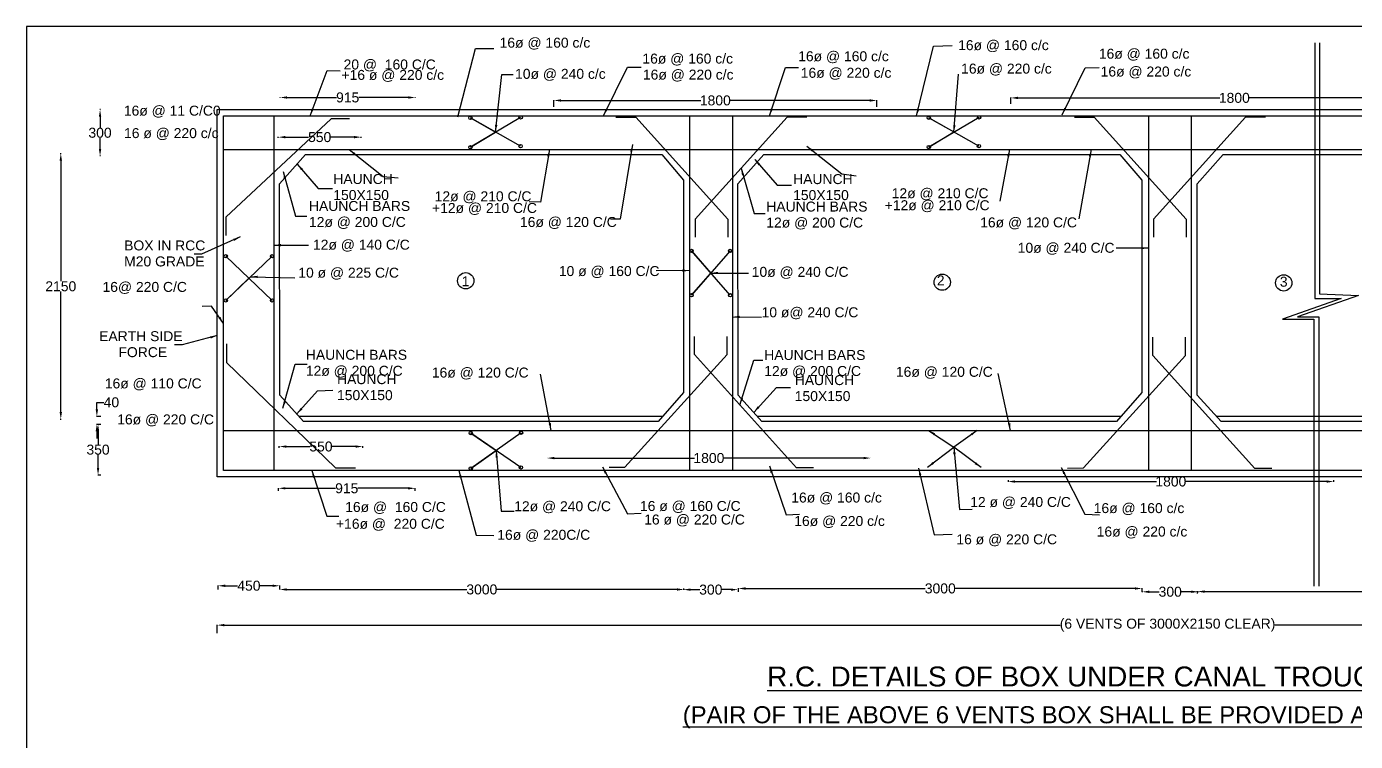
# Model space of a CAD drawing. Header units: inches. Extents: x 823 to 3069, y 234 to 1650.
# Drawn here: x 823 to 1758, y 1148 to 1650 of the extents above; entities that cross this region are included whole.
import ezdxf

# ---------------------------------------------------------------- set-up
doc = ezdxf.new("R2010")
doc.units = ezdxf.units.IN
doc.header["$MEASUREMENT"] = 0
for name, color, linetype in [('DI', 1, 'Continuous'), ('DI @ 1', 1, 'Continuous'), ('text', 7, 'Continuous')]:
    doc.layers.add(name, color=color, linetype=linetype)
doc.styles.get("Standard").update_dxf_attribs({"font": 'arial.ttf', "height": 7})
doc.dimstyles.new('Annotative', dxfattribs={"dimscale": 0, "dimtxt": 7, "dimasz": 5, "dimexe": 0.18, "dimexo": 0.0625, "dimgap": 0.09, "dimtad": 0, "dimtih": 1, "dimtoh": 1, "dimdec": 4, "dimzin": 0, "dimdsep": 46, "dimtxsty": 'Standard', "dimcen": 0.09, "dimadec": 0, "dimazin": 0, "dimtfac": 1, "dimtdec": 4, "dimtofl": 0, "dimtmove": 0, "dimatfit": 3, "dimfxl": 1, "dimtolj": 1, "dimtzin": 0, "dimarcsym": 0})
doc.dimstyles.get("Standard").update_dxf_attribs({"dimtxt": 50, "dimasz": 0.6, "dimexe": 0.18, "dimexo": 0.0625, "dimgap": 0.09, "dimtad": 0, "dimtih": 1, "dimtoh": 1, "dimdec": 4, "dimzin": 0, "dimdsep": 46, "dimtxsty": 'Standard', "dimcen": 0.09, "dimadec": 0, "dimazin": 0, "dimtfac": 1, "dimtdec": 4, "dimtofl": 0, "dimtmove": 0, "dimatfit": 3, "dimfxl": 1, "dimtolj": 1, "dimtzin": 0, "dimarcsym": 0})

# ---------------------------------------------------------------- blocks, each defined once
blk = doc.blocks.new('*D1')
at = {"layer": 'Defpoints', "color": 0, "transparency": 16777216}
for p in [(874.81, 1591.9), (875.16, 1591.9), (875.16, 1559.3)]:
    blk.add_point(p, dxfattribs=at)
at = {"layer": 'DI', "color": 0, "lineweight": -2, "transparency": 16777216}
for p, q in [((875.09, 1591.9), (874.63, 1591.9)), ((874.81, 1586.9), (874.81, 1579.27)), ((874.81, 1564.3), (874.81, 1571.94)), ((875.09, 1559.3), (874.63, 1559.3))]:
    blk.add_line(p, q, dxfattribs=at)
at = {"layer": 'DI', "color": 0, "transparency": 16777216}
for points in [[(873.97, 1586.9), (875.64, 1586.9), (874.81, 1591.9)], [(873.97, 1564.3), (875.64, 1564.3), (874.81, 1559.3)]]:
    blk.add_solid(points, dxfattribs=at)
at = {"layer": 'DI', "color": 0, "transparency": 16777216, "insert": (874.81, 1575.6), "char_height": 7, "attachment_point": 5}
blk.add_mtext('\\A1;300', dxfattribs=at)
blk = doc.blocks.new('*D2')
at = {"layer": 'Defpoints', "color": 0, "transparency": 16777216}
for p in [(1001.37, 1600.44), (1096.51, 1600.44), (1096.51, 1600.44)]:
    blk.add_point(p, dxfattribs=at)
at = {"layer": 'DI', "color": 0, "lineweight": -2, "transparency": 16777216}
for p, q in [((1001.37, 1600.5), (1001.37, 1600.62)), ((1006.37, 1600.44), (1041.09, 1600.44)), ((1091.51, 1600.44), (1056.79, 1600.44)), ((1096.51, 1600.5), (1096.51, 1600.62))]:
    blk.add_line(p, q, dxfattribs=at)
at = {"layer": 'DI', "color": 0, "transparency": 16777216}
for points in [[(1006.37, 1601.27), (1006.37, 1599.6), (1001.37, 1600.44)], [(1091.51, 1601.27), (1091.51, 1599.6), (1096.51, 1600.44)]]:
    blk.add_solid(points, dxfattribs=at)
at = {"layer": 'DI', "color": 0, "transparency": 16777216, "insert": (1048.94, 1600.44), "char_height": 7, "attachment_point": 5}
blk.add_mtext('\\A1;915', dxfattribs=at)
blk = doc.blocks.new('*D3')
at = {"layer": 'Defpoints', "color": 0, "transparency": 16777216}
for p in [(1000.14, 1572.04), (1058.37, 1572.55), (1058.37, 1572.04)]:
    blk.add_point(p, dxfattribs=at)
at = {"layer": 'DI', "color": 0, "lineweight": -2, "transparency": 16777216}
for p, q in [((1000.14, 1572.1), (1000.14, 1572.73)), ((1005.14, 1572.55), (1021.44, 1572.55)), ((1053.37, 1572.55), (1037.06, 1572.55)), ((1058.37, 1572.1), (1058.37, 1572.73))]:
    blk.add_line(p, q, dxfattribs=at)
at = {"layer": 'DI', "color": 0, "transparency": 16777216}
for points in [[(1005.14, 1573.39), (1005.14, 1571.72), (1000.14, 1572.55)], [(1053.37, 1573.39), (1053.37, 1571.72), (1058.37, 1572.55)]]:
    blk.add_solid(points, dxfattribs=at)
at = {"layer": 'DI', "color": 0, "transparency": 16777216, "insert": (1029.25, 1572.55), "char_height": 7, "attachment_point": 5}
blk.add_mtext('\\A1;550', dxfattribs=at)
blk = doc.blocks.new('*D4')
at = {"layer": 'Defpoints', "color": 0, "transparency": 16777216}
for p in [(1420.95, 1598.34), (1193.91, 1593.73), (1420.95, 1593.73)]:
    blk.add_point(p, dxfattribs=at)
at = {"layer": 'DI', "color": 0, "lineweight": -2, "transparency": 16777216}
for p, q in [((1193.91, 1593.79), (1193.91, 1598.52)), ((1198.91, 1598.34), (1297.23, 1598.34)), ((1415.95, 1598.34), (1317.63, 1598.34)), ((1420.95, 1593.79), (1420.95, 1598.52))]:
    blk.add_line(p, q, dxfattribs=at)
at = {"layer": 'DI', "color": 0, "transparency": 16777216}
for points in [[(1198.91, 1599.17), (1198.91, 1597.5), (1193.91, 1598.34)], [(1415.95, 1599.17), (1415.95, 1597.5), (1420.95, 1598.34)]]:
    blk.add_solid(points, dxfattribs=at)
at = {"layer": 'DI', "color": 0, "transparency": 16777216, "insert": (1307.43, 1598.34), "char_height": 7, "attachment_point": 5}
blk.add_mtext('\\A1;1800', dxfattribs=at)
blk = doc.blocks.new('*D5')
at = {"layer": 'Defpoints', "color": 0, "transparency": 16777216}
for p in [(1829.56, 1600.14), (1515.17, 1595.85), (1829.56, 1595.85)]:
    blk.add_point(p, dxfattribs=at)
at = {"layer": 'DI', "color": 0, "lineweight": -2, "transparency": 16777216}
for p, q in [((1515.17, 1595.91), (1515.17, 1600.32)), ((1520.17, 1600.14), (1662.16, 1600.14)), ((1824.56, 1600.14), (1682.57, 1600.14)), ((1829.56, 1595.91), (1829.56, 1600.32))]:
    blk.add_line(p, q, dxfattribs=at)
at = {"layer": 'DI', "color": 0, "transparency": 16777216}
for points in [[(1520.17, 1600.98), (1520.17, 1599.31), (1515.17, 1600.14)], [(1824.56, 1600.98), (1824.56, 1599.31), (1829.56, 1600.14)]]:
    blk.add_solid(points, dxfattribs=at)
at = {"layer": 'DI', "color": 0, "transparency": 16777216, "insert": (1672.36, 1600.14), "char_height": 7, "attachment_point": 5}
blk.add_mtext('\\A1;1800', dxfattribs=at)
blk = doc.blocks.new('*D9')
at = {"layer": 'Defpoints', "color": 0, "transparency": 16777216}
for p in [(1189.19, 1346.88), (1189.19, 1346.88), (1416.65, 1346.88)]:
    blk.add_point(p, dxfattribs=at)
at = {"layer": 'DI', "color": 0, "lineweight": -2, "transparency": 16777216}
for p, q in [((1189.19, 1346.94), (1189.19, 1347.06)), ((1194.19, 1346.88), (1292.72, 1346.88)), ((1411.65, 1346.88), (1313.12, 1346.88)), ((1416.65, 1346.94), (1416.65, 1347.06))]:
    blk.add_line(p, q, dxfattribs=at)
at = {"layer": 'DI', "color": 0, "transparency": 16777216}
for points in [[(1194.19, 1347.71), (1194.19, 1346.04), (1189.19, 1346.88)], [(1411.65, 1347.71), (1411.65, 1346.04), (1416.65, 1346.88)]]:
    blk.add_solid(points, dxfattribs=at)
at = {"layer": 'DI', "color": 0, "transparency": 16777216, "insert": (1302.92, 1346.88), "char_height": 7, "attachment_point": 5}
blk.add_mtext('\\A1;1800', dxfattribs=at)
blk = doc.blocks.new('*D10')
at = {"layer": 'Defpoints', "color": 0, "transparency": 16777216}
for p in [(1000.81, 1354.97), (1000.81, 1353.93), (1059.47, 1353.93)]:
    blk.add_point(p, dxfattribs=at)
at = {"layer": 'DI', "color": 0, "lineweight": -2, "transparency": 16777216}
for p, q in [((1000.81, 1353.99), (1000.81, 1355.15)), ((1005.81, 1354.97), (1022.33, 1354.97)), ((1054.47, 1354.97), (1037.95, 1354.97)), ((1059.47, 1353.99), (1059.47, 1355.15))]:
    blk.add_line(p, q, dxfattribs=at)
at = {"layer": 'DI', "color": 0, "transparency": 16777216}
for points in [[(1005.81, 1355.8), (1005.81, 1354.14), (1000.81, 1354.97)], [(1054.47, 1355.8), (1054.47, 1354.14), (1059.47, 1354.97)]]:
    blk.add_solid(points, dxfattribs=at)
at = {"layer": 'DI', "color": 0, "transparency": 16777216, "insert": (1030.14, 1354.97), "char_height": 7, "attachment_point": 5}
blk.add_mtext('\\A1;550', dxfattribs=at)
blk = doc.blocks.new('*D11')
at = {"layer": 'Defpoints', "color": 0, "transparency": 16777216}
for p in [(1000.2, 1323.67), (1096.36, 1325.61), (1096.36, 1323.67)]:
    blk.add_point(p, dxfattribs=at)
at = {"layer": 'DI', "color": 0, "lineweight": -2, "transparency": 16777216}
for p, q in [((1000.2, 1323.73), (1000.2, 1325.79)), ((1005.2, 1325.61), (1040.43, 1325.61)), ((1091.36, 1325.61), (1056.13, 1325.61)), ((1096.36, 1323.73), (1096.36, 1325.79))]:
    blk.add_line(p, q, dxfattribs=at)
at = {"layer": 'DI', "color": 0, "transparency": 16777216}
for points in [[(1005.2, 1326.44), (1005.2, 1324.78), (1000.2, 1325.61)], [(1091.36, 1326.44), (1091.36, 1324.78), (1096.36, 1325.61)]]:
    blk.add_solid(points, dxfattribs=at)
at = {"layer": 'DI', "color": 0, "transparency": 16777216, "insert": (1048.28, 1325.61), "char_height": 7, "attachment_point": 5}
blk.add_mtext('\\A1;915', dxfattribs=at)
blk = doc.blocks.new('*D12')
at = {"layer": 'Defpoints', "color": 0, "transparency": 16777216}
for p in [(1513.24, 1331.3), (1742.2, 1331.3), (1742.2, 1330.36)]:
    blk.add_point(p, dxfattribs=at)
at = {"layer": 'DI', "color": 0, "lineweight": -2, "transparency": 16777216}
for p, q in [((1513.24, 1331.24), (1513.24, 1330.18)), ((1518.24, 1330.36), (1617.52, 1330.36)), ((1737.2, 1330.36), (1637.92, 1330.36)), ((1742.2, 1331.24), (1742.2, 1330.18))]:
    blk.add_line(p, q, dxfattribs=at)
at = {"layer": 'DI', "color": 0, "transparency": 16777216}
for points in [[(1518.24, 1331.2), (1518.24, 1329.53), (1513.24, 1330.36)], [(1737.2, 1331.2), (1737.2, 1329.53), (1742.2, 1330.36)]]:
    blk.add_solid(points, dxfattribs=at)
at = {"layer": 'DI', "color": 0, "transparency": 16777216, "insert": (1627.72, 1330.36), "char_height": 7, "attachment_point": 5}
blk.add_mtext('\\A1;1800', dxfattribs=at)
blk = doc.blocks.new('*D82')
at = {"layer": 'Defpoints', "color": 0, "transparency": 16777216}
for p in [(1646.48, 1252.98), (1646.48, 1251.46), (1930.36, 1251.46)]:
    blk.add_point(p, dxfattribs=at)
at = {"layer": 'DI', "color": 0, "lineweight": -2, "transparency": 16777216}
for p, q in [((1646.48, 1251.53), (1646.48, 1253.16)), ((1651.48, 1252.98), (1777.89, 1252.98)), ((1925.36, 1252.98), (1798.95, 1252.98)), ((1930.36, 1251.53), (1930.36, 1253.16))]:
    blk.add_line(p, q, dxfattribs=at)
at = {"layer": 'DI', "color": 0, "transparency": 16777216}
for points in [[(1651.48, 1253.82), (1651.48, 1252.15), (1646.48, 1252.98)], [(1925.36, 1253.82), (1925.36, 1252.15), (1930.36, 1252.98)]]:
    blk.add_solid(points, dxfattribs=at)
at = {"layer": 'DI', "color": 0, "transparency": 16777216, "insert": (1788.42, 1252.98), "char_height": 7, "attachment_point": 5}
blk.add_mtext('\\A1;3000', dxfattribs=at)
blk = doc.blocks.new('*D83')
at = {"layer": 'Defpoints', "color": 0, "transparency": 16777216}
for p in [(1607.5, 1253.08), (1607.5, 1252.83), (1647.08, 1253.08)]:
    blk.add_point(p, dxfattribs=at)
at = {"layer": 'DI', "color": 0, "lineweight": -2, "transparency": 16777216}
for p, q in [((1607.5, 1253.02), (1607.5, 1252.65)), ((1612.5, 1252.83), (1619.48, 1252.83)), ((1642.08, 1252.83), (1635.1, 1252.83)), ((1647.08, 1253.02), (1647.08, 1252.65))]:
    blk.add_line(p, q, dxfattribs=at)
at = {"layer": 'DI', "color": 0, "transparency": 16777216}
for points in [[(1612.5, 1253.66), (1612.5, 1252), (1607.5, 1252.83)], [(1642.08, 1253.66), (1642.08, 1252), (1647.08, 1252.83)]]:
    blk.add_solid(points, dxfattribs=at)
at = {"layer": 'DI', "color": 0, "transparency": 16777216, "insert": (1627.29, 1252.83), "char_height": 7, "attachment_point": 5}
blk.add_mtext('\\A1;300', dxfattribs=at)
blk = doc.blocks.new('*D84')
at = {"layer": 'Defpoints', "color": 0, "transparency": 16777216}
for p in [(1323.7, 1255.15), (1323.7, 1252.84), (1607.5, 1252.84)]:
    blk.add_point(p, dxfattribs=at)
at = {"layer": 'DI', "color": 0, "lineweight": -2, "transparency": 16777216}
for p, q in [((1323.7, 1252.9), (1323.7, 1255.33)), ((1328.7, 1255.15), (1455.07, 1255.15)), ((1602.5, 1255.15), (1476.13, 1255.15)), ((1607.5, 1252.9), (1607.5, 1255.33))]:
    blk.add_line(p, q, dxfattribs=at)
at = {"layer": 'DI', "color": 0, "transparency": 16777216}
for points in [[(1328.7, 1255.98), (1328.7, 1254.32), (1323.7, 1255.15)], [(1602.5, 1255.98), (1602.5, 1254.32), (1607.5, 1255.15)]]:
    blk.add_solid(points, dxfattribs=at)
at = {"layer": 'DI', "color": 0, "transparency": 16777216, "insert": (1465.6, 1255.15), "char_height": 7, "attachment_point": 5}
blk.add_mtext('\\A1;3000', dxfattribs=at)
blk = doc.blocks.new('*D85')
at = {"layer": 'Defpoints', "color": 0, "transparency": 16777216}
for p in [(1285.11, 1255.1), (1285.11, 1254.34), (1323.4, 1255.1)]:
    blk.add_point(p, dxfattribs=at)
at = {"layer": 'DI', "color": 0, "lineweight": -2, "transparency": 16777216}
for p, q in [((1285.11, 1255.04), (1285.11, 1254.16)), ((1290.11, 1254.34), (1296.44, 1254.34)), ((1318.4, 1254.34), (1312.06, 1254.34)), ((1323.4, 1255.04), (1323.4, 1254.16))]:
    blk.add_line(p, q, dxfattribs=at)
at = {"layer": 'DI', "color": 0, "transparency": 16777216}
for points in [[(1290.11, 1255.17), (1290.11, 1253.5), (1285.11, 1254.34)], [(1318.4, 1255.17), (1318.4, 1253.5), (1323.4, 1254.34)]]:
    blk.add_solid(points, dxfattribs=at)
at = {"layer": 'DI', "color": 0, "transparency": 16777216, "insert": (1304.25, 1254.34), "char_height": 7, "attachment_point": 5}
blk.add_mtext('\\A1;300', dxfattribs=at)
blk = doc.blocks.new('*D86')
at = {"layer": 'Defpoints', "color": 0, "transparency": 16777216}
for p in [(1001.12, 1254.45), (1001.12, 1254.39), (1285.41, 1254.39)]:
    blk.add_point(p, dxfattribs=at)
at = {"layer": 'DI', "color": 0, "lineweight": -2, "transparency": 16777216}
for p, q in [((1001.12, 1254.45), (1001.12, 1254.63)), ((1006.12, 1254.45), (1132.73, 1254.45)), ((1280.41, 1254.45), (1153.79, 1254.45)), ((1285.41, 1254.45), (1285.41, 1254.63))]:
    blk.add_line(p, q, dxfattribs=at)
at = {"layer": 'DI', "color": 0, "transparency": 16777216}
for points in [[(1006.12, 1255.28), (1006.12, 1253.62), (1001.12, 1254.45)], [(1280.41, 1255.28), (1280.41, 1253.62), (1285.41, 1254.45)]]:
    blk.add_solid(points, dxfattribs=at)
at = {"layer": 'DI', "color": 0, "transparency": 16777216, "insert": (1143.26, 1254.45), "char_height": 7, "attachment_point": 5}
blk.add_mtext('\\A1;3000', dxfattribs=at)
blk = doc.blocks.new('*D87')
at = {"layer": 'Defpoints', "color": 0, "transparency": 16777216}
for p in [(957.84, 1257.06), (957.84, 1254.39), (1001.12, 1254.39)]:
    blk.add_point(p, dxfattribs=at)
at = {"layer": 'DI', "color": 0, "lineweight": -2, "transparency": 16777216}
for p, q in [((957.84, 1254.45), (957.84, 1257.24)), ((962.84, 1257.06), (971.53, 1257.06)), ((996.12, 1257.06), (987.43, 1257.06)), ((1001.12, 1254.45), (1001.12, 1257.24))]:
    blk.add_line(p, q, dxfattribs=at)
at = {"layer": 'DI', "color": 0, "transparency": 16777216}
for points in [[(962.84, 1257.9), (962.84, 1256.23), (957.84, 1257.06)], [(996.12, 1257.9), (996.12, 1256.23), (1001.12, 1257.06)]]:
    blk.add_solid(points, dxfattribs=at)
at = {"layer": 'DI', "color": 0, "transparency": 16777216, "insert": (979.48, 1257.06), "char_height": 7, "attachment_point": 5}
blk.add_mtext('\\A1;450', dxfattribs=at)
blk = doc.blocks.new('*D88')
at = {"layer": 'Defpoints', "color": 0, "transparency": 16777216}
for p in [(2293.71, 1229.38), (957.11, 1223.62), (2293.71, 1223.62)]:
    blk.add_point(p, dxfattribs=at)
at = {"layer": 'DI', "color": 0, "lineweight": -2, "transparency": 16777216}
for p, q in [((957.11, 1223.69), (957.11, 1229.56)), ((962.11, 1229.38), (1549.97, 1229.38)), ((2288.71, 1229.38), (1700.85, 1229.38)), ((2293.71, 1223.69), (2293.71, 1229.56))]:
    blk.add_line(p, q, dxfattribs=at)
at = {"layer": 'DI', "color": 0, "transparency": 16777216}
for points in [[(962.11, 1230.22), (962.11, 1228.55), (957.11, 1229.38)], [(2288.71, 1230.22), (2288.71, 1228.55), (2293.71, 1229.38)]]:
    blk.add_solid(points, dxfattribs=at)
at = {"layer": 'DI', "color": 0, "transparency": 16777216, "insert": (1625.41, 1229.38), "char_height": 7, "attachment_point": 5}
blk.add_mtext('\\A1;(6 VENTS OF 3000X2150 CLEAR)', dxfattribs=at)
blk = doc.blocks.new('*D90')
at = {"layer": 'Defpoints', "color": 0, "transparency": 16777216}
for p in [(875.43, 1370.58), (873.4, 1334.96), (875.43, 1334.96)]:
    blk.add_point(p, dxfattribs=at)
at = {"layer": 'DI', "color": 0, "lineweight": -2, "transparency": 16777216}
for p, q in [((875.37, 1370.58), (873.22, 1370.58)), ((873.4, 1365.58), (873.4, 1356.44)), ((873.4, 1339.96), (873.4, 1349.11)), ((875.37, 1334.96), (873.22, 1334.96))]:
    blk.add_line(p, q, dxfattribs=at)
at = {"layer": 'DI', "color": 0, "transparency": 16777216}
for points in [[(872.57, 1365.58), (874.23, 1365.58), (873.4, 1370.58)], [(872.57, 1339.96), (874.23, 1339.96), (873.4, 1334.96)]]:
    blk.add_solid(points, dxfattribs=at)
at = {"layer": 'DI', "color": 0, "transparency": 16777216, "insert": (873.4, 1352.77), "char_height": 7, "attachment_point": 5}
blk.add_mtext('\\A1;350', dxfattribs=at)
blk = doc.blocks.new('*D91')
at = {"layer": 'Defpoints', "color": 0, "transparency": 16777216}
for p in [(872.57, 1376.06), (875.43, 1376.06), (875.43, 1370.58)]:
    blk.add_point(p, dxfattribs=at)
at = {"layer": 'DI', "color": 0, "lineweight": -2, "transparency": 16777216}
for p, q in [((872.57, 1381.06), (872.57, 1386.06)), ((872.57, 1386.06), (877.57, 1386.06)), ((875.37, 1376.06), (872.39, 1376.06)), ((875.37, 1370.58), (872.39, 1370.58)), ((872.57, 1365.58), (872.57, 1360.58))]:
    blk.add_line(p, q, dxfattribs=at)
at = {"layer": 'DI', "color": 0, "transparency": 16777216}
for points in [[(871.73, 1381.06), (873.4, 1381.06), (872.57, 1376.06)], [(871.73, 1365.58), (873.4, 1365.58), (872.57, 1370.58)]]:
    blk.add_solid(points, dxfattribs=at)
at = {"layer": 'DI', "color": 0, "transparency": 16777216, "insert": (882.8, 1386.06), "char_height": 7, "attachment_point": 5}
blk.add_mtext('\\A1;40', dxfattribs=at)
blk = doc.blocks.new('*D92')
at = {"layer": 'Defpoints', "color": 0, "transparency": 16777216}
for p in [(846.73, 1561.07), (846.73, 1374.21), (847.22, 1374.21)]:
    blk.add_point(p, dxfattribs=at)
at = {"layer": 'DI', "color": 0, "lineweight": -2, "transparency": 16777216}
for p, q in [((846.8, 1561.07), (847.4, 1561.07)), ((847.22, 1556.07), (847.22, 1471.3)), ((847.22, 1379.21), (847.22, 1463.98)), ((846.8, 1374.21), (847.4, 1374.21))]:
    blk.add_line(p, q, dxfattribs=at)
at = {"layer": 'DI', "color": 0, "transparency": 16777216}
for points in [[(846.39, 1556.07), (848.05, 1556.07), (847.22, 1561.07)], [(846.39, 1379.21), (848.05, 1379.21), (847.22, 1374.21)]]:
    blk.add_solid(points, dxfattribs=at)
at = {"layer": 'DI', "color": 0, "transparency": 16777216, "insert": (847.22, 1467.64), "char_height": 7, "attachment_point": 5}
blk.add_mtext('\\A1;2150', dxfattribs=at)

msp = doc.modelspace()

# ---------------------------------------------------------------- linework, layer by layer
at = {"color": 0}
for points in [[(1728.84962, 1638.88468), (1728.84962, 1458.98351), (1747.57769, 1458.98351), (1706.27088, 1444.59584), (1728.30119, 1444.59584), (1728.30119, 1256.70267)], [(1732.34438, 1638.88468), (1732.34438, 1462.47827), (1759.69496, 1461.1286), (1716.81235, 1446.12052), (1731.79595, 1446.18241), (1731.79595, 1256.70267)], [(1050.23055, 1585.33565), (1037.22604, 1585.33565), (963.18161, 1516.17302), (963.18161, 1503.35144)], [(996.97339, 1587.56668), (996.97339, 1338.06027)], [(1237.54539, 1586.55397), (1251.51824, 1586.59881), (1316.11356, 1514.97057), (1316.11356, 1502.14899)], [(1289.25034, 1587.56668), (1289.25034, 1338.06027)], [(1371.82031, 1586.55397), (1357.84746, 1586.59881), (1293.25213, 1514.97057), (1293.25213, 1502.14899)], [(1319.59362, 1587.56668), (1319.59362, 1338.06027)], [(1559.8988, 1586.55397), (1573.87166, 1586.59881), (1638.46698, 1514.97057), (1638.46698, 1502.14899)], [(1612.01388, 1587.56668), (1612.01388, 1338.06027)], [(1694.17373, 1586.55397), (1680.20088, 1586.59881), (1615.60555, 1514.97057), (1615.60555, 1502.14899)], [(1642.0912, 1587.56668), (1642.0912, 1338.06027)], [(961.61168, 1563.78351), (2290.58381, 1563.78351)], [(1001.08643, 1539.61808), (1019.37945, 1560.26161), (1269.71029, 1560.26161), (1284.98006, 1542.22946), (1284.98006, 1392.98728), (1267.30778, 1372.65787), (1017.96238, 1372.65787), (1001.1423, 1391.19887), (1001.08643, 1539.61808)], [(1323.32599, 1539.61808), (1341.61902, 1560.26161), (1591.94985, 1560.26161), (1607.21962, 1542.22946), (1607.21962, 1392.98728), (1589.54734, 1372.65787), (1340.20194, 1372.65787), (1323.38186, 1391.19887), (1323.32599, 1539.61808)], [(1646.20865, 1539.61808), (1664.50167, 1560.26161), (1914.83251, 1560.26161), (1930.10228, 1542.22946), (1930.10228, 1392.98728), (1912.43, 1372.65787), (1663.08459, 1372.65787), (1646.26451, 1391.19887), (1646.20865, 1539.61808)], [(1232.70106, 1340.38732), (1243.91187, 1340.47704), (1315.64382, 1419.60087), (1315.64382, 1432.42245)], [(1376.38454, 1340.01033), (1364.50493, 1340.06943), (1292.7824, 1419.60087), (1292.7824, 1432.42245)], [(1555.08419, 1339.88434), (1566.295, 1339.97405), (1638.02696, 1419.09788), (1638.02696, 1431.91946)], [(1698.76768, 1339.50734), (1686.88806, 1339.56644), (1615.16553, 1419.09788), (1615.16553, 1431.91946)], [(963.62592, 1427.31319), (963.62592, 1414.03629), (1040.39739, 1340.09782), (1054.40304, 1340.09782)], [(1014.61296, 1376.34998), (1270.44666, 1376.2687)], [(1336.85252, 1376.34998), (1592.68622, 1376.2687)], [(1659.73518, 1376.34998), (1915.56887, 1376.2687)], [(961.61168, 1366.3635), (2290.58381, 1366.3635)]]:
    msp.add_lwpolyline(points, dxfattribs=at)
for points in [[(957.21127, 1591.96709), (2294.98423, 1591.96709), (2294.98423, 1333.65985), (957.21127, 1333.65985)], [(961.61168, 1587.56668), (2290.58381, 1587.56668), (2290.58381, 1338.06027), (961.61168, 1338.06027)]]:
    msp.add_lwpolyline(points, close=True, dxfattribs=at)
for centre in [(1135.19277, 1586.13116), (1170.56247, 1586.4005), (1457.49832, 1586.2082), (1492.86802, 1586.47753), (1135.19277, 1565.48803), (1170.47263, 1566.20625), (1457.49832, 1565.56507), (1492.77818, 1566.28328), (963.24635, 1488.84424), (995.7808, 1488.84424), (1290.78172, 1492.58529), (1317.79596, 1492.58529), (963.24635, 1457.69721), (995.7808, 1457.69721), (1290.78172, 1461.43826), (1317.79596, 1461.43826), (1135.50187, 1364.44677), (1170.87157, 1364.7161), (1135.43136, 1339.57815), (1170.71123, 1340.29636)]:
    msp.add_circle(centre, 1.17405, dxfattribs=at)
at = {"layer": 'DI', "color": 0}
msp.add_lwpolyline([(3069.10914, 1650.31386), (823.15554, 1650.31386), (823.15554, 234.06252), (3069.10914, 234.06252)], close=True, dxfattribs=at)
for centre in [(1131.93657, 1471.53583), (1466.96211, 1470.56408), (1707.07468, 1470.07294)]:
    msp.add_circle(centre, 5.72744, dxfattribs=at)

# ---------------------------------------------------------------- texts
at = {"layer": 'text', "color": 0}
for s, height, p in [('16ø @ 160 c/c', 7, (1155.77041, 1635.49408)), ('16ø @ 160 c/c', 7, (1478.14362, 1633.7425)), ('20 @  160 C/C', 7, (1046.05532, 1620.16296)), ('16ø @ 160 c/c', 7, (1256.14732, 1624.29948)), ('16ø @ 160 c/c', 7, (1365.68843, 1625.93931)), ('16ø @ 160 c/c', 7, (1577.09365, 1627.73065)), ('+16 ø @ 220 c/c', 7, (1044.57121, 1612.82332)), ('10ø @ 240 c/c', 7, (1166.62344, 1613.57005)), ('16ø @ 220 c/c', 7, (1256.51093, 1613.03751)), ('16ø @ 220 c/c', 7, (1367.50646, 1614.31404)), ('16ø @ 220 c/c', 7, (1480.24872, 1617.25956)), ('16ø @ 220 c/c', 7, (1578.36627, 1615.19717)), ('16ø @ 11 C/C0', 7, (891.54697, 1587.68673)), ('16 ø @ 220 c/c', 7, (891.68191, 1571.89624)), ('HAUNCH ', 7, (1038.80395, 1539.59845)), ('HAUNCH ', 7, (1362.14317, 1539.54648)), ('150X150', 7, (1038.80395, 1528.35356)), ('12ø @ 210 C/C', 7, (1110.08795, 1527.47214)), ('150X150', 7, (1362.14317, 1528.3016)), ('12ø @ 210 C/C', 7, (1431.43753, 1529.61216)), ('HAUNCH BARS ', 7, (1021.70392, 1520.65915)), ('+12ø @ 210 C/C', 7, (1108.22712, 1519.26068)), ('HAUNCH BARS ', 7, (1343.2705, 1520.23266)), ('+12ø @ 210 C/C', 7, (1426.50105, 1521.1756)), ('12ø @ 200 C/C', 7, (1021.70392, 1509.41427)), ('16ø @ 120 C/C', 7, (1170.06646, 1509.40064)), ('12ø @ 200 C/C', 7, (1343.2705, 1508.98777)), ('16ø @ 120 C/C', 7, (1493.64604, 1509.09842)), ('BOX IN RCC', 7, (891.776, 1492.89822)), ('12ø @ 140 C/C', 7, (1024.52616, 1493.43562)), ('10ø @ 240 C/C', 7, (1520.0517, 1491.24936)), ('M20 GRADE', 7, (891.776, 1481.65334)), ('10 ø @ 225 C/C', 7, (1014.19761, 1473.74474)), ('10 ø @ 160 C/C', 7, (1197.40318, 1474.87464)), ('10ø @ 240 C/C', 7, (1333.03554, 1474.3164)), ('16@ 220 C/C', 7, (876.53428, 1463.73316)), ('1', 7, (1129.1312, 1467.7147)), ('2', 7, (1463.18454, 1468.25333)), ('3', 7, (1704.37124, 1467.37019)), ('10 ø@ 240 C/C', 7, (1339.95882, 1445.89967)), ('EARTH SIDE', 7, (874.16352, 1429.09105)), ('     FORCE', 7, (874.16352, 1417.84617)), ('HAUNCH BARS ', 7, (1019.53123, 1415.98944)), ('HAUNCH BARS ', 7, (1341.82232, 1415.85649)), ('12ø @ 200 C/C', 7, (1019.53123, 1404.74456)), ('16ø @ 120 C/C', 7, (1108.10401, 1403.5063)), ('12ø @ 200 C/C', 7, (1341.82232, 1404.6116)), ('16ø @ 120 C/C', 7, (1434.42864, 1404.02445)), ('16ø @ 110 C/C', 7, (878.14907, 1395.8652)), ('HAUNCH ', 7, (1041.44644, 1398.87203)), ('HAUNCH ', 7, (1363.26554, 1398.19)), ('150X150', 7, (1041.44644, 1387.62715)), ('150X150', 7, (1363.26554, 1386.94511)), ('16ø @ 220 C/C', 7, (886.88447, 1370.55469)), ('16ø @ 160 c/c', 7, (1360.82625, 1315.61683)), ('12 ø @ 240 C/C', 7, (1486.66117, 1312.49164)), ('16ø @  160 C/C', 7, (1047.15573, 1308.98224)), ('12ø @ 240 C/C', 7, (1166.01772, 1309.49331)), ('16 ø @ 160 C/C', 7, (1254.44296, 1309.67241)), ('16ø @ 160 c/c', 7, (1573.47743, 1308.18171)), ('+16ø @  220 C/C', 7, (1040.69149, 1297.15392)), ('16 ø @ 220 C/C', 7, (1257.39932, 1300.15473)), ('16ø @ 220 c/c', 7, (1362.93135, 1299.13389)), ('16ø @ 220 c/c', 7, (1575.58253, 1291.69877)), ('16ø @ 220C/C', 7, (1154.1346, 1289.40101)), ('16 ø @ 220 C/C', 7, (1476.92509, 1286.24465)), ('%%UR.C. DETAILS OF BOX UNDER CANAL TROUGH(RCC M30)', 14, (1343.91704, 1186.26663)), ('%%U(PAIR OF THE ABOVE 6 VENTS BOX SHALL BE PROVIDED AS A MIRROR IMAGE', 12, (1284.50715, 1160.36753))]:
    msp.add_text(s, height=height, dxfattribs=at).set_placement(p)

# ---------------------------------------------------------------- dimensions: what is measured, and where the dimension line sits
at = {"layer": 'DI @ 1', "color": 0}
for base, p1, p2, text, picture, middle in [((1096.50612, 1600.43543), (1001.37218, 1600.43543), (1096.50612, 1600.43543), '915', '*D2', (1048.93915, 1600.43543)), ((1420.9459, 1598.33766), (1193.91403, 1593.72968), (1420.9459, 1593.72968), '1800', '*D4', (1307.42996, 1598.33766)), ((1829.56271, 1600.14353), (1515.16688, 1595.84583), (1829.56271, 1595.84583), '1800', '*D5', (1672.3648, 1600.14353)), ((1058.37053, 1572.55216), (1000.1368, 1572.04104), (1058.37053, 1572.04104), '550', '*D3', (1029.25367, 1572.55216)), ((1000.80882, 1354.97044), (1059.4734, 1353.9275), (1000.80882, 1353.9275), '550', '*D10', (1030.14111, 1354.97044)), ((1189.19395, 1346.87759), (1416.64983, 1346.87759), (1189.19395, 1346.87759), '1800', '*D9', (1302.92189, 1346.87759)), ((1096.36382, 1325.60993), (1000.20322, 1323.66507), (1096.36382, 1323.66507), '915', '*D11', (1048.28352, 1325.60993)), ((1742.19959, 1330.3638), (1513.23551, 1331.30157), (1742.19959, 1331.30157), '1800', '*D12', (1627.71755, 1330.3638)), ((957.837, 1257.06471), (1001.11791, 1254.38602), (957.837, 1254.38602), '450', '*D87', (979.47746, 1257.06471)), ((2293.71384, 1229.3831), (957.11008, 1223.62261), (2293.71384, 1223.62261), '(6 VENTS OF 3000X2150 CLEAR)', '*D88', (1625.41196, 1229.3831)), ((1001.11791, 1254.44852), (1285.40626, 1254.38602), (1001.11791, 1254.38602), '3000', '*D86', (1143.26208, 1254.44852)), ((1285.10626, 1254.33602), (1323.39619, 1255.10152), (1285.10626, 1255.10152), '300', '*D85', (1304.25123, 1254.33602)), ((1323.69619, 1255.15152), (1607.49872, 1252.83589), (1323.69619, 1252.83589), '3000', '*D84', (1465.59746, 1255.15152)), ((1607.49872, 1252.8298), (1647.07562, 1253.08448), (1607.49872, 1253.08448), '300', '*D83', (1627.28717, 1252.8298)), ((1646.47562, 1252.98448), (1930.36243, 1251.46348), (1646.47562, 1251.46348), '3000', '*D82', (1788.41902, 1252.98448))]:
    dim = msp.add_linear_dim(base=base, p1=p1, p2=p2, text=text, dimstyle='Annotative', override={"dimscale": 1, "dimtix": 0, "dimtofl": 0, "dimtmove": 0, "dimatfit": 3}, dxfattribs=at)
    dim.commit()
    dim.dimension.update_dxf_attribs({"geometry": picture, "text_midpoint": middle})
for base, p1, p2, text, picture, middle in [((874.80746, 1591.90214), (875.15544, 1559.30077), (875.15544, 1591.90214), '300', '*D1', (874.80746, 1575.60146)), ((847.22134, 1374.21322), (846.73305, 1561.06516), (846.73305, 1374.21322), '2150', '*D92', (847.22134, 1467.63919)), ((872.56589, 1376.06476), (875.42768, 1370.58446), (875.42768, 1376.06476), '40', '*D91', (882.79846, 1386.06476)), ((873.40058, 1334.96253), (875.42768, 1370.58446), (875.42768, 1334.96253), '350', '*D90', (873.40058, 1352.7735))]:
    dim = msp.add_linear_dim(base=base, p1=p1, p2=p2, angle=90, text=text, dimstyle='Annotative', override={"dimscale": 1, "dimtix": 0, "dimtofl": 0, "dimtmove": 0, "dimatfit": 3}, dxfattribs=at)
    dim.commit()
    dim.dimension.update_dxf_attribs({"geometry": picture, "text_midpoint": middle})

# ---------------------------------------------------------------- leaders
at = {"color": 0}
for points in [[(1170.56247, 1586.4005), (1135.19277, 1565.48803)], [(1170.47263, 1566.20625), (1135.19277, 1586.13116)], [(1135.19277, 1586.13116), (1152.8327, 1576.16871)], [(1492.86802, 1586.47753), (1457.49832, 1565.56507)], [(1492.77818, 1566.28328), (1457.49832, 1586.2082)], [(1457.49832, 1586.2082), (1475.13825, 1576.24574)], [(1135.19277, 1565.48803), (1152.8327, 1576.16871)], [(1457.49832, 1565.56507), (1475.13825, 1576.24574)], [(995.7808, 1457.69721), (963.24635, 1488.84424)], [(995.7808, 1488.84424), (963.24635, 1457.69721)], [(963.24635, 1488.84424), (979.51357, 1473.27073)], [(1317.79596, 1461.43826), (1290.78172, 1492.58529)], [(1317.79596, 1492.58529), (1290.78172, 1461.43826)], [(1290.78172, 1492.58529), (1304.28884, 1477.01178)], [(1290.78172, 1461.43826), (1304.28884, 1477.01178)], [(963.24635, 1457.69721), (979.51357, 1473.27073)], [(1170.87157, 1364.7161), (1135.43136, 1339.57815)], [(1170.71123, 1340.29636), (1135.50187, 1364.44677)], [(1135.50187, 1364.44677), (1153.29025, 1352.24556)], [(1135.43136, 1339.57815), (1153.29025, 1352.24556)]]:
    msp.add_leader(points, dimstyle='Standard', override={"dimasz": 0.7, "dimgap": 0.09, "dimtad": 0}, dxfattribs=at)
at = {"layer": 'DI @ 1', "color": 0}
for points in [[(1448.96769, 1587.56668), (1460.93127, 1636.54963), (1474.02082, 1636.9715)], [(1022.52439, 1587.56668), (1034.44587, 1619.52221), (1043.7438, 1619.17102)], [(1152.8327, 1576.16871), (1157.32167, 1616.61697), (1165.35825, 1616.54306)], [(1228.68892, 1587.56668), (1245.64796, 1621.69431), (1255.19208, 1621.67987)], [(1345.58049, 1587.56668), (1356.68117, 1621.56685), (1365.92719, 1621.63549)], [(1475.18317, 1576.0213), (1478.52475, 1616.86217)], [(1551.21786, 1588.24311), (1567.41274, 1621.38553), (1577.30887, 1621.493)], [(1049.9186, 1563.78351), (1073.83176, 1544.86216), (1084.50729, 1543.84023)], [(1190.83398, 1563.78351), (1184.43913, 1526.85893), (1176.58879, 1526.96571)], [(1249.18877, 1567.27977), (1240.51481, 1514.92013), (1233.75031, 1514.8763)], [(1371.70698, 1566.26392), (1396.29679, 1546.66259), (1406.48279, 1545.33711)], [(1514.30991, 1563.78351), (1507.55457, 1527.58349)], [(1571.73032, 1563.78351), (1563.07819, 1515.19243)], [(1013.50787, 1553.63557), (1028.15443, 1536.51899), (1038.27973, 1536.51899)], [(1335.14194, 1556.93018), (1350.95701, 1538.72571), (1361.09402, 1538.83464)], [(1003.54496, 1548.33788), (1012.34679, 1516.97218), (1020.17063, 1517.06989)], [(1325.5498, 1550.78469), (1334.79802, 1518.82706), (1342.5829, 1518.89134)], [(973.43857, 1502.34549), (946.24373, 1490.23223), (940.93309, 1490.26297)], [(996.97339, 1496.54597), (1021.30971, 1496.70259)], [(1612.01388, 1494.54173), (1589.22769, 1494.47432)], [(1289.25034, 1478.72898), (1265.84996, 1478.64326)], [(1304.28884, 1477.01178), (1330.83029, 1476.99164)], [(980.72692, 1474.43233), (1011.74783, 1473.60189)], [(961.61168, 1441.58053), (953.20278, 1453.66549), (946.67902, 1453.53574)], [(1319.59362, 1446.2109), (1339.95882, 1445.89967)], [(957.21127, 1432.97912), (932.57381, 1426.44326), (927.13777, 1426.50068)], [(1003.34499, 1381.87297), (1012.07729, 1412.97064), (1020.40481, 1412.94864)], [(1324.71665, 1384.18972), (1334.49217, 1415.75321), (1340.91029, 1415.75321)], [(1191.96374, 1366.3635), (1184.40748, 1405.85612)], [(1515.02327, 1366.3635), (1506.25899, 1406.30633)], [(1013.20769, 1377.89902), (1027.75891, 1394.23396), (1038.42738, 1394.55057)], [(1334.43921, 1379.01021), (1350.39658, 1396.56536), (1360.3758, 1396.56536)], [(1457.36033, 1366.3635), (1475.14416, 1354.62689)], [(1491.61069, 1366.3635), (1475.14416, 1354.62689)], [(1153.29025, 1352.24556), (1156.76014, 1309.46871), (1166.01772, 1309.49331)], [(1456.70166, 1340.3684), (1475.14416, 1354.62689)], [(1475.14416, 1354.62689), (1479.21907, 1310.70778), (1487.96787, 1310.8563)], [(1494.24533, 1340.25872), (1475.14416, 1354.62689)], [(1023.68317, 1338.06027), (1034.27081, 1306.11104), (1042.69907, 1306.06034)], [(1127.19683, 1338.06027), (1139.27739, 1292.54229), (1151.75858, 1292.48716)], [(1228.03809, 1340.61125), (1245.59558, 1307.71292), (1255.18778, 1308.05929)], [(1345.41163, 1341.40838), (1357.2444, 1306.94306), (1366.53818, 1307.422)], [(1450.38037, 1339.77921), (1461.41754, 1292.91387), (1473.92368, 1293.40388)], [(1550.54791, 1340.35166), (1567.32909, 1307.41394), (1577.63478, 1306.9216)]]:
    msp.add_leader(points, dimstyle='Annotative', override={"dimscale": 1, "dimgap": 0.09, "dimtad": 0}, dxfattribs=at)
at = {"layer": 'text', "color": 0}
msp.add_leader([(1126.27183, 1586.80713), (1138.85267, 1634.84156), (1151.63975, 1634.84156)], dimstyle='Standard', override={"dimgap": 0.09, "dimtad": 0}, dxfattribs=at)

doc.saveas('drawing.dxf')
